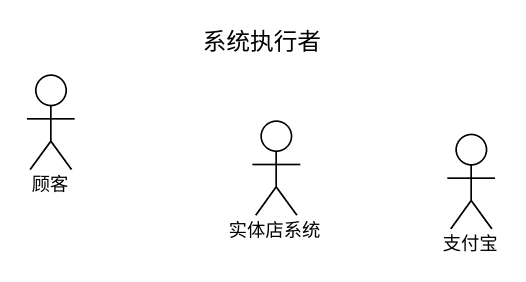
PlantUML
@startuml
title 系统执行者
actor 顾客
actor 实体店系统
actor 支付宝
@enduml
